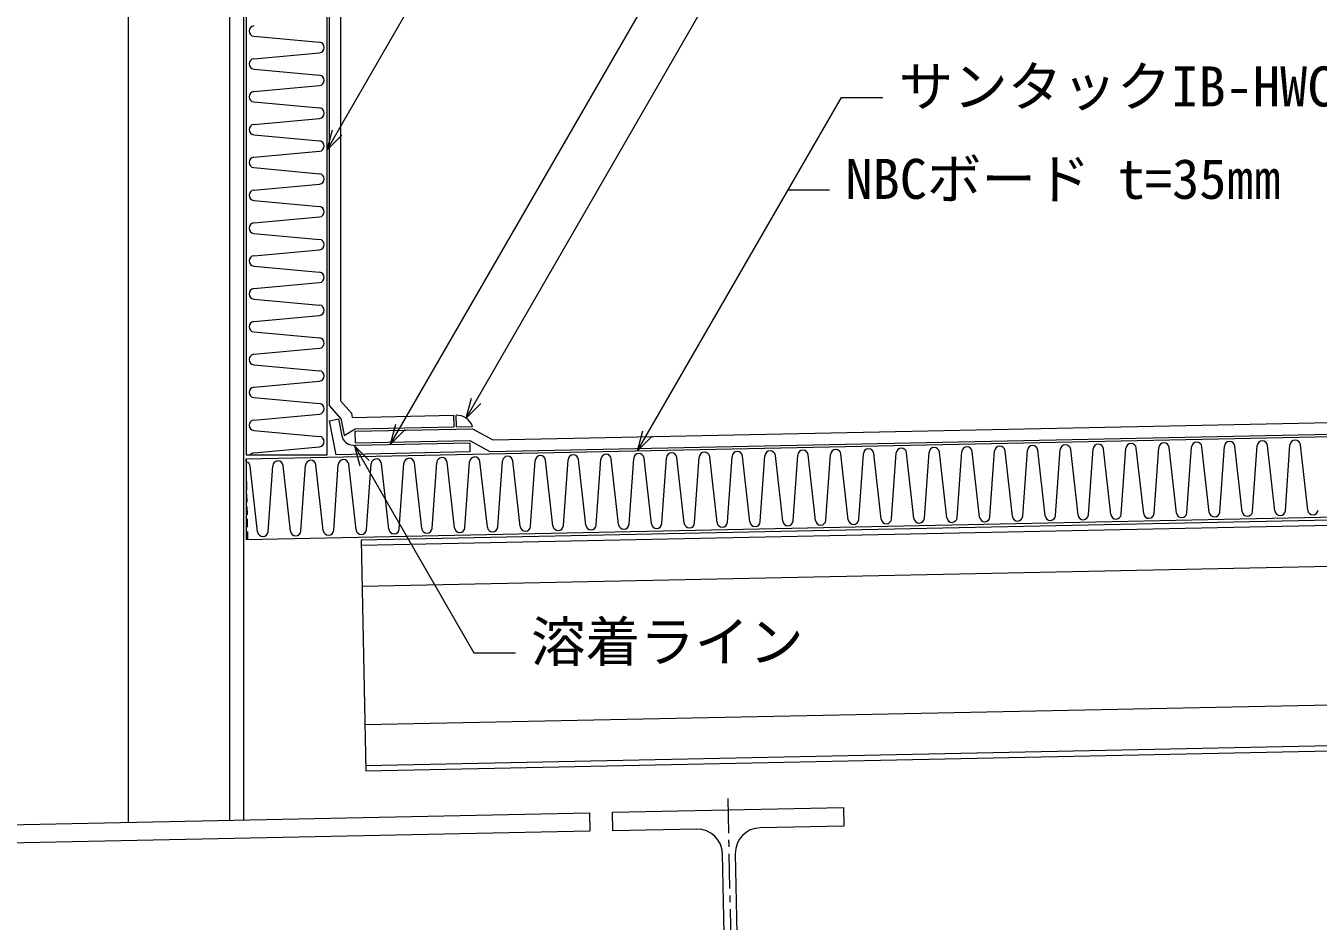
# Model space of a CAD drawing. Units: millimetres, scale not verified. Extents: x -840 to 840, y -594 to 594.
# Drawn here: x 268 to 641.2, y -332.9 to -74.6 of the extents above; entities that cross this region are included whole.
import ezdxf
from ezdxf.enums import TextEntityAlignment as Align

# ---------------------------------------------------------------- set-up
doc = ezdxf.new("R2010")
doc.units = ezdxf.units.MM
doc.header["$LTSCALE"] = 2
doc.linetypes.add('CHAIN1', pattern=[8, 5, -1, 1, -1])
doc.linetypes.add('DASHED1', pattern=[1.8, 1.2, -0.6])
for name, color, linetype, lineweight in [('0-2_文字', 5, 'Continuous', 9), ('0-6_寸法線', 7, 'Continuous', 9), ('0-7_躯体', 4, 'Continuous', 9), ('0-8_中心線', 2, 'CHAIN1', 9), ('0-9_鋼材(C型・H鋼ｅｔｃ)', 7, 'Continuous', 9), ('0-A_断熱材', 4, 'Continuous', 9), ('0-B_IBｼｰﾄ', 7, 'Continuous', 9), ('0-F_実線', 7, 'Continuous', 9), ('1-0_IBリキッド', 7, 'Continuous', 9)]:
    doc.layers.add(name, color=color, linetype=linetype, lineweight=lineweight)
doc.styles.add('ＭＳ ゴシック', font='')
doc.styles.get('ＭＳ ゴシック').set_extended_font_data('MS Gothic')

msp = doc.modelspace()

# ---------------------------------------------------------------- linework, layer by layer
at = {"layer": '0-6_寸法線'}
for p, q in [((373.347, -195.293), (479.898, -10.739)), ((395.169, -187.762), (473.085, -52.805)), ((488.112, -121.884), (500.112, -121.884))]:
    msp.add_line(p, q, dxfattribs=at)
for points in [[(355.012, -110.33), (440.347, 37.476), (452.347, 37.476)], [(444.652, -197.16), (503.509, -95.215), (515.509, -95.215)], [(359.254, -106.088), (355.012, -110.33), (356.565, -104.535)], [(399.412, -183.519), (395.169, -187.762), (396.722, -181.966)], [(377.59, -191.051), (373.347, -195.293), (374.9, -189.498)], [(448.895, -192.917), (444.652, -197.16), (446.205, -191.364)], [(362.898, -195.701), (397.373, -255.413), (409.373, -255.413)], [(367.141, -199.943), (362.898, -195.701), (364.451, -201.496)]]:
    msp.add_lwpolyline(points, dxfattribs=at)
at = {"layer": '0-7_躯体', "color": 7}
for p, q in [((330.878, -2.626), (330.878, -303.656)), ((326.878, -32.959), (326.878, -303.739)), ((297.545, -35.959), (297.545, -304.342)), ((734.428, -215.334), (364.84, -222.941)), ((734.46, -216.867), (364.871, -224.474)), ((364.84, -222.941), (366.212, -289.593)), ((734.703, -228.665), (365.114, -236.271)), ((735.526, -268.656), (365.937, -276.263)), ((735.768, -280.454), (366.18, -288.06)), ((735.8, -281.987), (366.212, -289.593))]:
    msp.add_line(p, q, dxfattribs=at)
at = {"layer": '0-8_中心線'}
msp.add_line((470.706, -297.444), (473.587, -437.415), dxfattribs=at)
at = {"layer": '0-9_鋼材(C型・H鋼ｅｔｃ)'}
for p, q in [((472.869, -313.403), (475.091, -421.38)), ((471.425, -421.456), (469.203, -313.479))]:
    msp.add_line(p, q, dxfattribs=at)
msp.add_lwpolyline([(-465.693, -320.051), (430.784, -301.6), (430.893, -306.932), (-465.584, -325.383)], close=True, dxfattribs=at)
for points in [[(437.449, -301.463), (504.101, -300.091), (504.211, -305.423), (480.05, -305.921)], [(461.72, -306.298), (437.559, -306.795), (437.449, -301.463)]]:
    msp.add_lwpolyline(points, dxfattribs=at)
for centre, start, end in [((480.2, -313.252), 91.17907, 181.17907), ((461.871, -313.63), 1.17907, 91.17907)]:
    msp.add_arc(centre, 7.333, start, end, dxfattribs=at)
at = {"layer": '0-A_断熱材'}
for p, q in [((333.856, -77.571), (352.835, -79.305)), ((333.856, -84.043), (352.835, -82.309)), ((333.856, -87.047), (352.835, -88.781)), ((333.856, -93.519), (352.835, -91.786)), ((333.856, -96.524), (352.835, -98.258)), ((333.856, -102.996), (352.835, -101.262)), ((333.856, -106), (352.835, -107.734)), ((333.856, -112.472), (352.835, -110.739)), ((333.856, -115.477), (352.835, -117.211)), ((333.856, -121.949), (352.835, -120.215)), ((333.856, -124.953), (352.835, -126.687)), ((333.856, -131.425), (352.835, -129.692)), ((333.856, -134.43), (352.835, -136.164)), ((333.856, -140.902), (352.835, -139.168)), ((333.856, -143.906), (352.835, -145.64)), ((333.856, -150.378), (352.835, -148.645)), ((333.856, -153.383), (352.835, -155.116)), ((333.856, -159.855), (352.835, -158.121)), ((333.856, -162.859), (352.835, -164.593)), ((333.856, -169.331), (352.835, -167.598)), ((333.856, -172.336), (352.835, -174.069)), ((333.856, -178.808), (352.835, -177.074)), ((333.856, -181.812), (352.835, -183.546)), ((333.856, -188.284), (352.835, -186.551)), ((333.856, -191.289), (352.835, -193.022)), ((333.856, -197.761), (352.835, -196.027)), ((524.457, -216.678), (522.333, -197.738)), ((527.461, -216.616), (528.804, -197.605)), ((533.931, -216.483), (531.808, -197.543)), ((536.935, -216.421), (538.278, -197.41)), ((543.406, -216.288), (541.282, -197.348)), ((546.41, -216.226), (547.753, -197.215)), ((552.88, -216.093), (550.757, -197.153)), ((555.884, -216.031), (557.227, -197.02)), ((562.355, -215.898), (560.231, -196.958)), ((565.359, -215.836), (566.702, -196.825)), ((571.829, -215.703), (569.706, -196.763)), ((574.833, -215.641), (576.176, -196.63)), ((581.304, -215.508), (579.18, -196.568)), ((584.308, -215.446), (585.651, -196.435)), ((590.778, -215.313), (588.655, -196.373)), ((593.782, -215.251), (595.125, -196.24)), ((600.253, -215.118), (598.129, -196.178)), ((603.257, -215.056), (604.6, -196.045)), ((609.727, -214.923), (607.604, -195.983)), ((612.731, -214.861), (614.074, -195.85)), ((619.202, -214.728), (617.078, -195.788)), ((622.206, -214.666), (623.549, -195.655)), ((628.676, -214.533), (626.552, -195.593)), ((631.68, -214.471), (633.023, -195.46)), ((638.151, -214.338), (636.027, -195.398)), ((344.442, -220.383), (342.318, -201.443)), ((347.446, -220.321), (348.789, -201.31)), ((353.916, -220.188), (351.792, -201.248)), ((356.92, -220.126), (358.263, -201.115)), ((363.391, -219.993), (361.267, -201.053)), ((366.395, -219.931), (367.737, -200.92)), ((372.865, -219.798), (370.741, -200.858)), ((375.869, -219.736), (377.212, -200.725)), ((382.34, -219.603), (380.216, -200.663)), ((385.344, -219.541), (386.686, -200.53)), ((391.814, -219.408), (389.69, -200.468)), ((394.818, -219.346), (396.161, -200.335)), ((401.289, -219.213), (399.165, -200.273)), ((404.293, -219.151), (405.635, -200.14)), ((410.763, -219.018), (408.639, -200.078)), ((413.767, -218.956), (415.11, -199.945)), ((420.238, -218.823), (418.114, -199.883)), ((423.242, -218.761), (424.584, -199.75)), ((429.712, -218.628), (427.588, -199.688)), ((432.716, -218.566), (434.059, -199.555)), ((439.187, -218.433), (437.063, -199.493)), ((442.191, -218.371), (443.533, -199.36)), ((448.661, -218.238), (446.537, -199.298)), ((451.665, -218.176), (453.008, -199.165)), ((458.136, -218.043), (456.012, -199.103)), ((461.14, -217.981), (462.482, -198.97)), ((467.61, -217.848), (465.486, -198.908)), ((470.614, -217.786), (471.957, -198.775)), ((477.085, -217.653), (474.961, -198.713)), ((480.089, -217.591), (481.431, -198.58)), ((486.559, -217.458), (484.435, -198.518)), ((489.563, -217.396), (490.906, -198.385)), ((496.034, -217.263), (493.91, -198.323)), ((499.037, -217.201), (500.38, -198.19)), ((505.508, -217.068), (503.384, -198.128)), ((508.512, -217.006), (509.855, -197.995)), ((514.983, -216.873), (512.859, -197.933)), ((517.986, -216.811), (519.329, -197.8)), ((334.967, -220.578), (332.843, -201.638)), ((337.971, -220.516), (339.314, -201.505))]:
    msp.add_line(p, q, dxfattribs=at)
at = {"layer": '0-A_断熱材', "color": 7, "linetype": 'DASHED1'}
msp.add_line((332.158, -222.813), (331.678, -199.485), dxfattribs=at)
at = {"layer": '0-A_断熱材', "color": 7}
msp.add_line((331.678, -199.485), (331.678, -222.823), dxfattribs=at)
msp.add_lwpolyline([(355.012, -198.338), (355.012, -2.626), (331.678, -2.626), (331.678, -198.338)], close=True, dxfattribs=at)
msp.add_lwpolyline([(331.678, -199.485), (733.932, -191.206), (734.412, -214.534), (331.678, -222.823)], dxfattribs=at)
at = {"layer": '0-A_断熱材'}
for centre, start, end in [((333.996, -76.069), 95.35135, 264.64865), ((352.694, -80.807), 275.35135, 84.64865), ((333.996, -85.545), 95.35135, 264.64865), ((352.694, -90.283), 275.35135, 84.64865), ((333.996, -95.022), 95.35135, 264.64865), ((352.694, -99.76), 275.35135, 84.64865), ((333.996, -104.498), 95.35135, 264.64865), ((352.694, -109.236), 275.35135, 84.64865), ((333.996, -113.975), 95.35135, 264.64865), ((352.694, -118.713), 275.35135, 84.64865), ((333.996, -123.451), 95.35135, 264.64865), ((352.694, -128.189), 275.35135, 84.64865), ((333.996, -132.928), 95.35135, 264.64865), ((352.694, -137.666), 275.35135, 84.64865), ((333.996, -142.404), 95.35135, 264.64865), ((352.694, -147.142), 275.35135, 84.64865), ((333.996, -151.881), 95.35135, 264.64865), ((352.694, -156.619), 275.35135, 84.64865), ((333.996, -161.357), 95.35135, 264.64865), ((352.694, -166.095), 275.35135, 84.64865), ((333.996, -170.834), 95.35135, 264.64865), ((352.694, -175.572), 275.35135, 84.64865), ((333.996, -180.31), 95.35135, 264.64865), ((352.694, -185.048), 275.35135, 84.64865), ((333.996, -189.787), 95.35135, 264.64865), ((352.694, -194.525), 275.35135, 84.64865), ((463.987, -199.08), 6.53043, 175.82772), ((473.462, -198.885), 6.53043, 175.82772), ((482.936, -198.69), 6.53043, 175.82772), ((492.411, -198.495), 6.53043, 175.82772), ((501.885, -198.3), 6.53043, 175.82772), ((511.36, -198.105), 6.53043, 175.82772), ((520.834, -197.91), 6.53043, 175.82772), ((530.309, -197.715), 6.53043, 175.82772), ((539.783, -197.52), 6.53043, 175.82772), ((549.258, -197.325), 6.53043, 175.82772), ((558.732, -197.13), 6.53043, 175.82772), ((568.206, -196.935), 6.53043, 175.82772), ((577.681, -196.74), 6.53043, 175.82772), ((587.155, -196.545), 6.53043, 175.82772), ((596.63, -196.35), 6.53043, 175.82772), ((606.104, -196.155), 6.53043, 175.82772), ((615.579, -195.96), 6.53043, 175.82772), ((625.053, -195.765), 6.53043, 175.82772), ((634.528, -195.57), 6.53043, 175.82772), ((331.344, -201.81), 6.53043, 76.52603), ((333.996, -199.263), 95.35135, 142.19025), ((340.819, -201.615), 6.53043, 175.82772), ((350.293, -201.42), 6.53043, 175.82772), ((359.768, -201.225), 6.53043, 175.82772), ((369.242, -201.03), 6.53043, 175.82772), ((378.717, -200.835), 6.53043, 175.82772), ((388.191, -200.64), 6.53043, 175.82772), ((397.666, -200.445), 6.53043, 175.82772), ((407.14, -200.25), 6.53043, 175.82772), ((416.615, -200.055), 6.53043, 175.82772), ((426.089, -199.86), 6.53043, 175.82772), ((435.564, -199.665), 6.53043, 175.82772), ((445.038, -199.47), 6.53043, 175.82772), ((454.513, -199.275), 6.53043, 175.82772), ((544.905, -216.116), 186.53043, 355.82772), ((554.38, -215.921), 186.53043, 355.82772), ((563.854, -215.726), 186.53043, 355.82772), ((573.328, -215.531), 186.53043, 355.82772), ((582.803, -215.336), 186.53043, 355.82772), ((592.277, -215.141), 186.53043, 355.82772), ((601.752, -214.946), 186.53043, 355.82772), ((611.226, -214.751), 186.53043, 355.82772), ((620.701, -214.556), 186.53043, 355.82772), ((630.175, -214.361), 186.53043, 355.82772), ((639.65, -214.166), 186.53043, 355.82772), ((355.415, -220.016), 186.53043, 355.82772), ((364.89, -219.821), 186.53043, 355.82772), ((374.364, -219.626), 186.53043, 355.82772), ((383.839, -219.431), 186.53043, 355.82772), ((393.313, -219.236), 186.53043, 355.82772), ((402.788, -219.041), 186.53043, 355.82772), ((412.262, -218.846), 186.53043, 355.82772), ((421.737, -218.651), 186.53043, 355.82772), ((431.211, -218.456), 186.53043, 355.82772), ((440.686, -218.261), 186.53043, 355.82772), ((450.16, -218.066), 186.53043, 355.82772), ((459.635, -217.871), 186.53043, 355.82772), ((469.109, -217.676), 186.53043, 355.82772), ((478.584, -217.481), 186.53043, 355.82772), ((488.058, -217.286), 186.53043, 355.82772), ((497.533, -217.091), 186.53043, 355.82772), ((507.007, -216.896), 186.53043, 355.82772), ((516.482, -216.701), 186.53043, 355.82772), ((525.956, -216.506), 186.53043, 355.82772), ((535.431, -216.311), 186.53043, 355.82772), ((336.466, -220.406), 186.53043, 355.82772), ((345.941, -220.211), 186.53043, 355.82772)]:
    msp.add_arc(centre, 1.509, start, end, dxfattribs=at)
at = {"layer": '0-B_IBｼｰﾄ'}
for p, q in [((355.678, -184.09), (355.678, -17.993)), ((359.012, -182.838), (359.012, -18.886)), ((358.948, -187.828), (355.678, -184.09)), ((362.045, -186.305), (359.012, -182.838)), ((362.045, -186.305), (362.285, -187.519)), ((358.948, -187.828), (359.911, -192.699)), ((362.285, -187.519), (391.617, -186.916)), ((391.685, -190.248), (391.617, -186.916)), ((402.872, -194.019), (733.849, -187.207)), ((363.145, -191.502), (397.031, -190.805)), ((363.214, -194.835), (363.145, -191.502)), ((397.031, -190.805), (402.872, -194.019)), ((402.048, -197.37), (733.918, -190.539)), ((363.214, -194.835), (396.207, -194.156)), ((396.207, -194.156), (402.048, -197.37))]:
    msp.add_line(p, q, dxfattribs=at)
msp.add_lwpolyline([(359.927, -192.775), (363.132, -190.836), (391.685, -190.248)], dxfattribs=at)
msp.add_arc((362.527, -192.182), 2.667, 191.17907, 192.84845, dxfattribs=at)
at = {"layer": '0-F_実線'}
for points in [[(355.678, -188.474), (358.294, -187.957), (359.257, -192.828)], [(362.561, -195.515), (362.898, -195.701), (363.228, -195.502), (396.221, -194.822), (396.276, -197.489), (357.617, -198.284), (355.678, -188.474)]]:
    msp.add_lwpolyline(points, dxfattribs=at)
msp.add_arc((362.527, -192.182), 3.333, 191.17907, 270.57893, dxfattribs=at)
at = {"layer": '1-0_IBリキッド'}
for q in [(392.283, -186.902), (397.018, -190.138)]:
    msp.add_line((392.352, -190.234), q, dxfattribs=at)
msp.add_arc((392.385, -191.834), 4.933, 20.10372, 91.17907, dxfattribs=at)

# ---------------------------------------------------------------- texts
at = {"layer": '0-2_文字', "color": 7, "style": 'ＭＳ ゴシック'}
for s, p in [('サンタックIB-HWCシート t=1.5㎜以上', (520.05, -101.274)), ('NBCボード t=35㎜', (504.653, -127.943)), ('溶着ライン', (413.913, -261.472))]:
    msp.add_text(s, height=11.54, dxfattribs=at).set_placement(p, align=Align.BOTTOM_LEFT)

doc.saveas('drawing.dxf')
